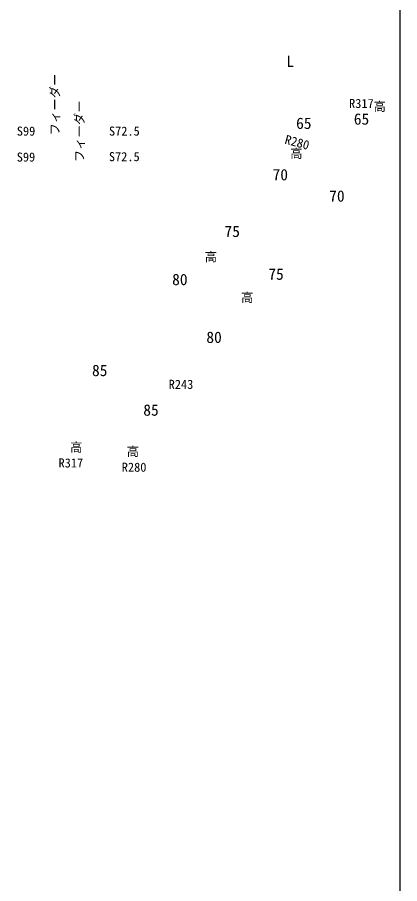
# Model space of a CAD drawing. Units: millimetres, scale not verified. Extents: x -9453 to 9743, y -8805 to 2983.
# Drawn here: x 1492 to 2111, y -1451 to -51 of the extents above; entities that cross this region are included whole.
import ezdxf
from ezdxf.enums import TextEntityAlignment as Align

# ---------------------------------------------------------------- set-up
doc = ezdxf.new("R2010")
doc.units = ezdxf.units.MM
doc.header["$LTSCALE"] = 10
doc.linetypes.add('DOUBLE_CHAIN1', pattern=[8.8, 5, -1, 0.6, -0.6, 0.6, -1])
for name, color, linetype in [('0-2', 4, 'Continuous'), ('0-4_ジオラマ', 4, 'Continuous'), ('0-8_教室', 3, 'DOUBLE_CHAIN1')]:
    doc.layers.add(name, color=color, linetype=linetype)
doc.styles.add('ＭＳ ゴシック', font='')
doc.styles.get('ＭＳ ゴシック').set_extended_font_data('MS Gothic')

msp = doc.modelspace()

# ---------------------------------------------------------------- linework, layer by layer
at = {"layer": '0-8_教室', "color": 7, "linetype": 'Continuous'}
msp.add_line((2110.88, 1674.77), (2110.88, -1954.03), dxfattribs=at)

# ---------------------------------------------------------------- texts
at = {"layer": '0-2', "style": 'ＭＳ ゴシック'}
for s, p in [('R317', (2028.96, -202.05)), ('   S99', (1461.63, -246.71)), (' S72.5', (1630.63, -246.71)), ('   S99', (1461.53, -288.64)), (' S72.5', (1630.53, -287.96)), ('R243', (1737.18, -655.76)), ('R317', (1559.07, -782.73)), ('R280', (1661.34, -789.63))]:
    msp.add_text(s, height=14.66, dxfattribs=at).set_placement(p, align=Align.BOTTOM_LEFT)
msp.add_text('R280', height=14.66, rotation=345, dxfattribs=at).set_placement((1922.75, -259.22), align=Align.BOTTOM_LEFT)
at = {"layer": '0-4_ジオラマ', "style": 'ＭＳ ゴシック'}
for s, height, p in [('L', 18.33, (1927.77, -136.79)), ('高', 14.66, (2068.55, -206.83)), ('65', 18.33, (2036.66, -230.09)), ('65', 18.33, (1943.33, -237.01)), ('高', 14.66, (1933.74, -282.87)), ('70', 18.33, (1905.3, -319.97)), ('70', 18.33, (1996.91, -354.54)), ('75', 18.33, (1827.53, -411.57)), ('高', 14.66, (1795.47, -449.66)), ('75', 18.33, (1898.39, -480.71)), ('80', 18.33, (1742.84, -489.35)), ('高', 14.66, (1854.23, -515.34)), ('80', 18.33, (1798.14, -582.68)), ('85', 18.33, (1613.21, -636.26)), ('85', 18.33, (1696.17, -700.22)), ('高', 14.66, (1577.69, -757.32)), ('高', 14.66, (1669.29, -764.23))]:
    msp.add_text(s, height=height, dxfattribs=at).set_placement(p, align=Align.BOTTOM_LEFT)
at = {"layer": '0-8_教室', "color": 4, "style": 'ＭＳ ゴシック'}
for p in [(1564.87, -242.07), (1604.62, -285.28)]:
    msp.add_text('フィーダー', height=14.66, rotation=90, dxfattribs=at).set_placement(p, align=Align.BOTTOM_LEFT)

doc.saveas('drawing.dxf')
